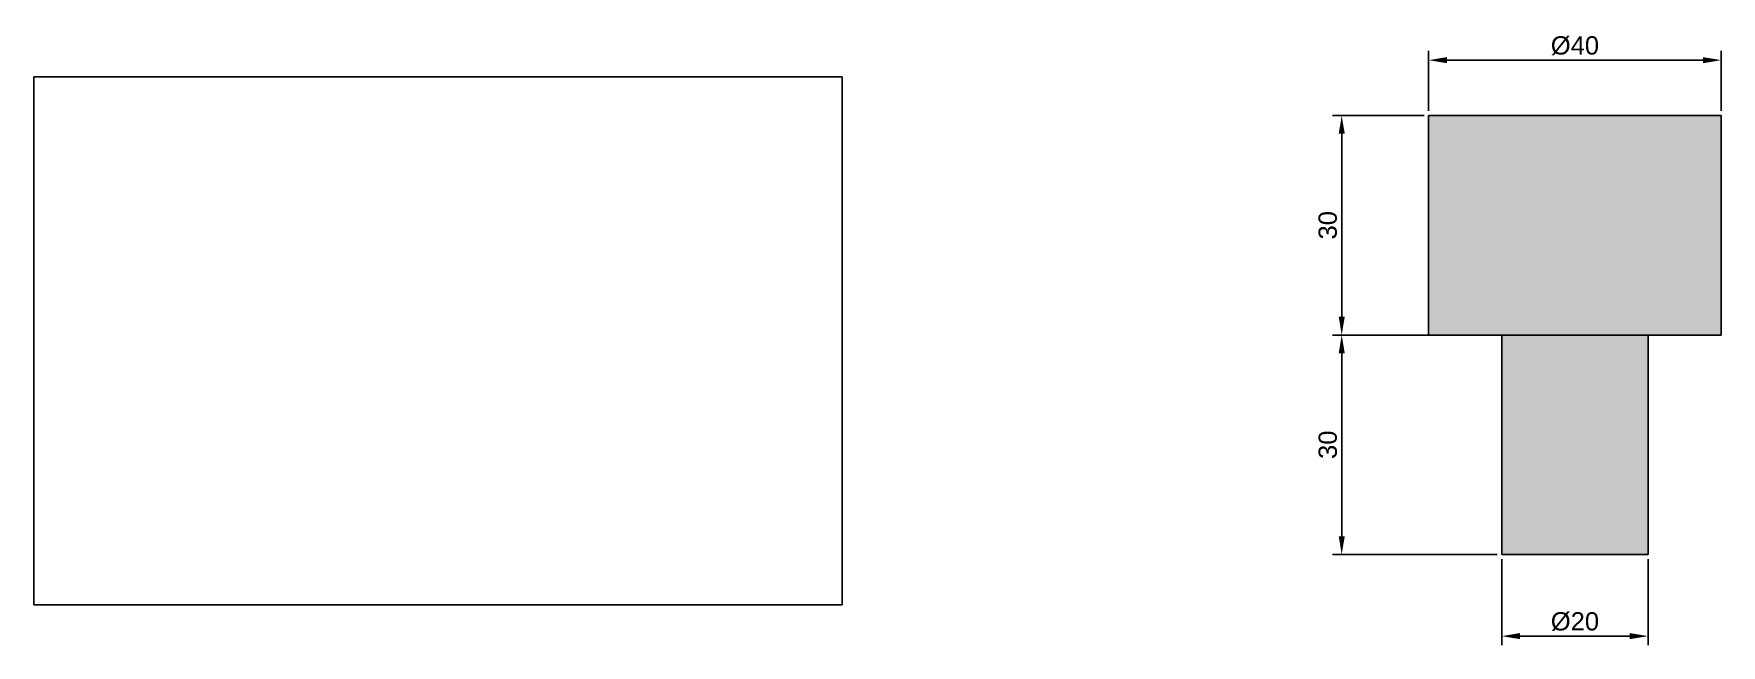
# Model space of a CAD drawing. Header units: millimetres. Extents: x 629 to 860, y 532 to 616.
import ezdxf

# ---------------------------------------------------------------- set-up
doc = ezdxf.new("R2010")
doc.units = ezdxf.units.MM
doc.styles.get("Standard").update_dxf_attribs({"font": 'arial.ttf'})
doc.dimstyles.new('ISO-25', dxfattribs={"dimtxt": 2.5, "dimasz": 2.5, "dimexe": 1.25, "dimexo": 0.625, "dimtad": 1, "dimtxsty": 'Standard', "dimcen": 2.5, "dimadec": 0, "dimazin": 0, "dimtfac": 1, "dimtmove": 0, "dimatfit": 3, "dimfxl": 1, "dimarcsym": 0})
picture_1 = doc.add_image_def('image1.png', size_in_pixel=(1341, 876))

# ---------------------------------------------------------------- blocks, each defined once
blk = doc.blocks.new('*D2')
at = {"color": 0, "lineweight": -2, "transparency": 16777216}
for p, q in [((819.38, 604.49), (806.87, 604.49)), ((808.12, 576.99), (808.12, 601.99)), ((819.38, 574.49), (806.87, 574.49))]:
    blk.add_line(p, q, dxfattribs=at)
at = {"color": 0, "transparency": 16777216}
for points in [[(807.71, 601.99), (808.54, 601.99), (808.12, 604.49)], [(807.71, 576.99), (808.54, 576.99), (808.12, 574.49)]]:
    blk.add_solid(points, dxfattribs=at)
at = {"layer": 'Defpoints', "color": 0, "transparency": 16777216}
for p in [(808.12, 604.49), (820, 604.49), (820, 574.49)]:
    blk.add_point(p, dxfattribs=at)
at = {"color": 0, "transparency": 16777216, "insert": (806.22, 589.49), "char_height": 2.5, "attachment_point": 5, "rotation": 90}
blk.add_mtext('30', dxfattribs=at)
blk = doc.blocks.new('*D3')
at = {"color": 0, "lineweight": -2, "transparency": 16777216}
for p, q in [((830, 543.86), (830, 532.08)), ((850, 543.86), (850, 532.08)), ((832.5, 533.33), (847.5, 533.33))]:
    blk.add_line(p, q, dxfattribs=at)
at = {"color": 0, "transparency": 16777216}
for points in [[(832.5, 533.75), (832.5, 532.92), (830, 533.33)], [(847.5, 533.75), (847.5, 532.92), (850, 533.33)]]:
    blk.add_solid(points, dxfattribs=at)
at = {"layer": 'Defpoints', "color": 0, "transparency": 16777216}
for p in [(830, 544.49), (850, 544.49), (850, 533.33)]:
    blk.add_point(p, dxfattribs=at)
at = {"color": 0, "transparency": 16777216, "insert": (840, 535.31), "char_height": 2.5, "attachment_point": 5}
blk.add_mtext('%%C20', dxfattribs=at)
blk = doc.blocks.new('*D4')
at = {"color": 0, "lineweight": -2, "transparency": 16777216}
for p, q in [((829.38, 574.49), (806.87, 574.49)), ((808.12, 546.99), (808.12, 571.99)), ((829.38, 544.49), (806.87, 544.49))]:
    blk.add_line(p, q, dxfattribs=at)
at = {"color": 0, "transparency": 16777216}
for points in [[(807.71, 571.99), (808.54, 571.99), (808.12, 574.49)], [(807.71, 546.99), (808.54, 546.99), (808.12, 544.49)]]:
    blk.add_solid(points, dxfattribs=at)
at = {"layer": 'Defpoints', "color": 0, "transparency": 16777216}
for p in [(808.12, 574.49), (830, 574.49), (830, 544.49)]:
    blk.add_point(p, dxfattribs=at)
at = {"color": 0, "transparency": 16777216, "insert": (806.22, 559.49), "char_height": 2.5, "attachment_point": 5, "rotation": 90}
blk.add_mtext('30', dxfattribs=at)
blk = doc.blocks.new('*D5')
at = {"color": 0, "lineweight": -2, "transparency": 16777216}
for p, q in [((820, 605.11), (820, 613.31)), ((822.5, 612.06), (857.5, 612.06)), ((860, 605.11), (860, 613.31))]:
    blk.add_line(p, q, dxfattribs=at)
at = {"color": 0, "transparency": 16777216}
for points in [[(822.5, 612.47), (822.5, 611.64), (820, 612.06)], [(857.5, 612.47), (857.5, 611.64), (860, 612.06)]]:
    blk.add_solid(points, dxfattribs=at)
at = {"layer": 'Defpoints', "color": 0, "transparency": 16777216}
for p in [(860, 612.06), (820, 604.49), (860, 604.49)]:
    blk.add_point(p, dxfattribs=at)
at = {"color": 0, "transparency": 16777216, "insert": (840, 614.03), "char_height": 2.5, "attachment_point": 5}
blk.add_mtext('%%C40', dxfattribs=at)

msp = doc.modelspace()

# ---------------------------------------------------------------- hatches: boundary and pattern name
h = msp.add_hatch(color=256)
h.dxf.hatch_style = 1
h.set_gradient(color1=(19, 103, 52), color2=(19, 155, 72), tint=1, name='CYLINDER')
h.paths.add_polyline_path([(860, 604.487), (820, 604.487), (820, 574.487), (830, 574.487), (850, 574.487), (860, 574.487)])
h = msp.add_hatch(color=256)
h.dxf.hatch_style = 1
h.set_gradient(color1=(19, 103, 52), color2=(19, 155, 72), tint=1, name='CYLINDER')
h.paths.add_polyline_path([(850, 574.487), (830, 574.487), (830, 544.487), (850, 544.487)])

# ---------------------------------------------------------------- linework, layer by layer
for p, q in [((860, 604.487), (820, 604.487)), ((820, 604.487), (820, 574.487)), ((860, 574.487), (860, 604.487)), ((830, 574.487), (820, 574.487)), ((830, 544.487), (830, 574.487)), ((830, 574.487), (850, 574.487)), ((850, 544.487), (850, 574.487)), ((850, 574.487), (860, 574.487)), ((830, 544.487), (850, 544.487))]:
    msp.add_line(p, q)

# ---------------------------------------------------------------- dimensions: what is measured, and where the dimension line sits
for base, p1, p2, picture, middle in [((860, 612.056), (820, 604.487), (860, 604.487), '*D5', (840, 614.027)), ((850, 533.334), (830, 544.487), (850, 544.487), '*D3', (840, 535.306))]:
    dim = msp.add_linear_dim(base=base, p1=p1, p2=p2, text='%%C<>', dimstyle='ISO-25')
    dim.commit()
    dim.dimension.update_dxf_attribs({"geometry": picture, "text_midpoint": middle})
for base, p1, p2, picture, middle in [((808.122, 604.487), (820, 574.487), (820, 604.487), '*D2', (806.22, 589.487)), ((808.122, 574.487), (830, 544.487), (830, 574.487), '*D4', (806.22, 559.487))]:
    dim = msp.add_linear_dim(base=base, p1=p1, p2=p2, angle=90, dimstyle='ISO-25')
    dim.commit()
    dim.dimension.update_dxf_attribs({"geometry": picture, "text_midpoint": middle})

# ---------------------------------------------------------------- pictures from other files: only their frames are drawn
image = msp.add_image(picture_1, insert=(629.334, 537.603), size_in_units=(110.504, 72.186))
image.dxf.flags = 7

doc.saveas('drawing.dxf')
